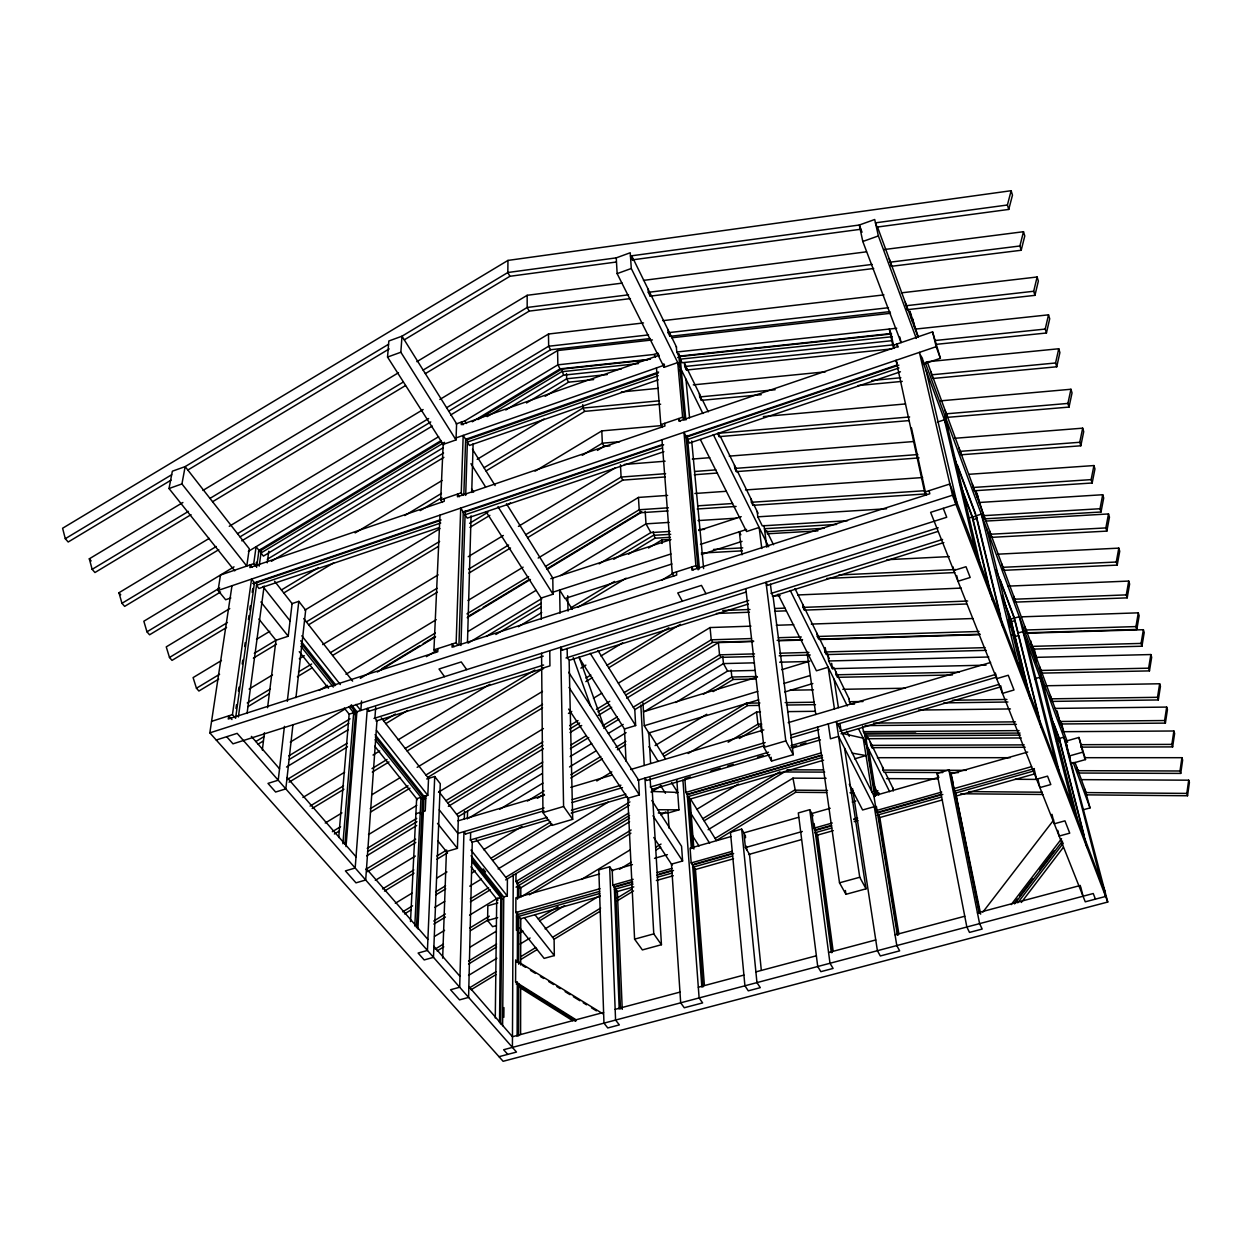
<?xml version="1.0" encoding="UTF-8"?>
<svg xmlns="http://www.w3.org/2000/svg" width="1252" height="1252" viewBox="0 0 1252 1252"><rect width="100%" height="100%" fill="white"/><g stroke="black" fill="none" stroke-linecap="round" stroke-linejoin="round"><path stroke-width="1.5" d="M517.123 1036.233L517.295 981.756M517.342 962.569L517.483 912.489M517.53 899.171L517.577 881.877M518.578 1035.952L518.704 983.462L516.262 984.119M518.735 964.275L518.844 916.323L520.769 918.733L520.691 965.026M518.891 898.013L518.923 885.383L520.801 887.809L520.801 896.823M520.597 1034.481L520.66 986.247M575.873 1020.662L517.279 984.009L515.589 981.959L515.668 960.237L603.026 1013.87M517.483 914.602L515.84 912.52L515.887 897.809L599.52 873.99M517.577 883.646L515.949 881.549L515.981 873.943M516.45 930.408L516.497 914.883L599.692 891.377M512.412 1047.392L513.257 874.475M471.049 855.742L503.648 896.87L507.279 895.994L507.404 879.405L476.229 839.482M502.6 1025.732L503.758 897.011M503.836 1017.328L503.93 1007.578M499.532 1022.665L500.816 897.841L496.715 899.014L495.276 1017.97M1011.146 190.711L1007.406 204.999L875.461 222.84L877.026 227.081L1008.752 209.428L1012.477 195.14L1011.146 190.711L507.952 260.416L507.827 272.513L509.924 276.285L616.266 262.028M500.706 1023.995L501.942 897.152L471.722 859.075M496.371 925.604L492.615 926.668L487.591 920.502L487.826 905.806L497.827 902.958M470.658 832.736L470.486 839.936L472.254 842.189L468.592 997.406L459.531 999.878L450.563 989.753L459.687 987.233L463.96 831.625L465.744 833.91M467.372 818.933L467.575 811.233M464.304 818.996L464.523 811.28M467.481 642.386L471.065 515.824M471.722 492.474L473.115 443.803M442.66 958.124L446.416 851.579L457.418 848.355L458.388 816.617L438.763 791.483M458.952 644.67L463.271 512.005L460.72 508.077L456.151 642.73L457.966 645.328M463.835 494.822L465.634 439.327L463.193 435.399L461.252 492.818L462.927 495.432M460.955 645.5L465.196 510.972M465.697 495.401L467.481 438.576M442.394 502.428L440.688 499.83L443.177 444.397L455.994 439.922L456.604 423.786L402.002 336.178L388.824 340.998L387.541 357.07L443.584 445.023M437.903 648.599L437.762 651.76L228.255 719.024L228.709 715.847L231.949 719.556M444.35 498.578L444.241 501.285L249.852 567.594L250.244 564.871L252.215 567.375M434.726 776.522L427.433 950.44L418.105 953.054L424.193 959.94L433.474 957.342L440.281 783.705L434.726 776.522L426.697 778.963M425.93 795.881L425.242 810.92L423.379 811.484M435.79 652.448L433.943 649.866L440 515.12M417.918 928.953L424.068 796.46L427.793 795.333L428.56 778.4L381.25 717.803M414.803 926.042L420.969 797.383L416.634 798.698L410.5 921.566M416.493 927.716L422.675 796.71L375.287 736.99M455.994 439.922L400.843 352.235L402.002 336.178L507.827 272.513L616.25 257.865L630.241 252.748L631.29 268.491L679.805 366.758M375.71 707.114L374.911 718.132L376.977 720.761L365.694 879.999L355.991 882.848L345.411 870.891L355.177 868.012L367.305 708.429L369.387 711.089M361.562 700.963L360.811 710.479L355.991 704.391M344.926 844.004L355.662 712.247L350.31 705.518M342.892 843.77L353.909 710.04L355.975 712.153L355.443 714.955L348.885 706.707M346.006 846.587L356.914 711.715L938.217 527.781M338.729 837.494L349.151 714.172L344.284 708.069M292.937 724.783L285.816 788.885L275.628 792.031L267.991 783.392L278.226 780.215L284.423 726.363M295.957 697.599L305.676 610.193L298.821 601.351L291.826 603.683M287.303 701.355L298.821 601.351M267.584 707.709L275.972 640.273L288.226 636.235L292.092 603.605L274.611 581.21M262.325 750.105L264.469 732.764M247.051 713.468L264.125 585.999M267.224 562.821L268.773 551.24M238.381 716.973L257.051 581.507M259.18 566.139L261.574 548.736M236.002 708.491L236.55 704.626M238.443 691.073L238.975 687.192M242.215 663.967L242.763 660.101M244.656 646.548L245.189 642.667M248.428 619.443L248.976 615.577M249.79 609.771L250.322 605.89M252.215 592.352L252.763 588.471M255.924 565.794L256.425 562.242M256.597 567.344L258.961 550.364L256.112 546.701L253.718 563.682L255.643 566.123M232.449 714.642L251.558 579.081L254.453 582.743L235.595 718.272L232.449 714.642L211.572 721.355M1186.818 793.408L1085.766 792.579L1086.611 794.863L1187.538 795.756L1186.818 793.408L1188.696 780.184L1081.478 779.636M1187.538 795.756L1189.4 782.531L1188.696 780.184M1076.814 767.335L1078.551 773.032L1180.73 773.407L1179.994 770.997L1181.919 757.695L1084.31 757.695M1180.73 773.407L1182.639 760.105L1181.919 757.695M1080.726 747.131L1172.639 746.896L1174.626 733.5L1173.875 730.996L1062.776 731.7M1070.46 763.814L1085.515 759.573L1078.927 737.459L1065.374 741.309L1107.754 902.035L503.116 1061.289L209.835 732.858L231.98 585.733M1172.639 746.896L1171.872 744.392L1173.875 730.996M1058.644 718.1L1060.444 723.985L1165.393 723.108L1164.61 720.542L1166.676 707.083L1055.358 708.413M1165.393 723.108L1167.443 709.649L1166.676 707.083M230.838 597.986L225.642 599.739L218.067 590.459L220.493 575.028L253.718 563.682M1050.287 695.455L1052.103 701.402L1158.319 699.946L1157.521 697.301L1159.649 683.764L1046.218 685.752M1158.319 699.946L1160.447 686.409L1159.649 683.764M1039.817 667.066L1041.664 673.122L1149.461 670.9L1148.632 668.177L1150.854 654.546L1035.514 657.363M1149.461 670.9L1151.668 657.284L1150.854 654.546M1030.928 642.98L1032.806 649.115L1141.949 646.22L1141.088 643.418L1143.373 629.709L1026.39 633.262M1141.949 646.22L1144.218 632.526L1143.373 629.709M1024.903 626.61L1026.781 632.792L1136.832 629.443L1139.148 615.718L1138.287 612.838L1021.507 616.845M1136.832 629.443L1135.955 626.579L1138.287 612.838M1013.541 595.827L1015.45 602.118L1127.191 597.861L1126.284 594.888L1128.725 581.069L1008.001 586.139M1127.191 597.861L1129.617 584.042L1128.725 581.069M1001.772 563.916L1003.728 570.317L1117.207 565.106L1119.726 551.224L1118.803 548.126L998 554.167M1117.207 565.106L1116.268 562.023L1118.803 548.126M234.734 570.865L169.02 488.53L172.353 471.206L185.155 466.605L249.273 548.736L246.769 566.06L181.931 483.929L185.155 466.605L388.558 344.269M989.565 530.832L991.553 537.358L1106.846 531.114L1109.46 517.154L1108.505 513.946L985.621 521.098M1106.846 531.114L1105.86 527.921L1108.505 513.946M975.981 490.706L984.714 518.844L1101.009 512.005L1103.701 497.999L1102.715 494.728L979.94 502.443M1101.009 512.005L1100.023 508.735L1102.715 494.728M972.319 484.07L974.353 490.753L1092.167 482.99L1091.134 479.626L1093.935 465.556L969.345 474.273M1092.167 482.99L1094.952 468.937L1093.935 465.556M959.001 447.966L961.067 454.773L1080.82 445.79L1083.716 431.674L1082.667 428.168L954.493 438.31M1080.82 445.79L1079.756 442.285L1082.667 428.168M945.15 410.437L947.263 417.37L1069.02 407.088L1067.909 403.426L1070.945 389.262L940.518 400.843M1069.02 407.088L1072.041 392.925L1070.945 389.262M930.752 371.421L932.912 378.48L1056.735 366.789L1059.896 352.579L1058.754 348.76L926.558 361.828M1056.735 366.789L1055.577 362.986L1058.754 348.76M936.339 344.331L1046.437 333.001L1045.232 329.073L1048.519 314.831L916.323 328.994M1046.437 333.001L1049.708 318.759L1048.519 314.831M905.274 302.358L907.512 309.651L1034.95 295.347L1033.698 291.262L1037.126 276.989L901.393 292.843M1034.95 295.347L1038.362 281.074L1037.126 276.989M889.233 258.835L891.502 266.3L1021.194 250.259L1019.895 245.987L1023.494 231.714L883.896 249.586M1021.194 250.259L1024.778 235.971L1023.494 231.714M1021.319 902.473L1063.277 847.432M1011.178 904.617L1061.571 838.668M1015.043 902.16L1017.407 899.061M1019.785 895.962L1032.822 878.873M1039.927 869.561L1054.168 850.937M1014.574 903.897L1062.525 841.094M1017.782 902.802L1063.324 843.097M982.836 912.145L1053.746 819.95M435.258 949.016L443.458 944.039M469.672 928.108L489.344 916.151M521.051 896.886L631.133 829.982M437.12 950.925L443.803 946.856M470.517 930.627L488.89 919.453M529.314 894.883L630.914 833.143M660.899 814.911L665.892 811.875M469.688 947.404L496.387 931.175M581.491 879.452L629.881 850.03M696.628 809.449L738.351 784.096M468.608 961.067L496.606 944.039M538.141 918.796L558.063 906.667M619.505 869.311L631.133 862.252M656.048 847.103L661.025 844.067M702.779 818.683L779.918 771.78M468.608 963.993L496.575 946.997M519.596 932.99L522.898 931.003M539.69 920.783L564.574 905.65M655.782 850.202L660.743 847.166M704.109 820.811L784.409 771.968L824.692 772.124M468.561 975.418L496.841 958.218M520.143 944.055L530.112 937.983M545.09 928.89L599.99 895.493M708.131 829.732L792.97 778.134L826.117 778.306M469.469 987.875L496.027 971.708M520.91 956.575L535.856 947.482M552.586 937.31L600.647 908.076M617.22 897.997L632.119 888.92M715.095 838.449L794.488 790.153L827.509 790.435M471.096 989.737L495.948 974.619M520.816 959.486L537.39 949.407M519.752 927.857L544.135 958.39L554.323 955.589L554.104 939.235L600.444 911.049M616.986 900.986L633.528 890.923M826.711 792.563L795.662 792.297L716.394 840.515L690.134 798.385M302.921 797.477L344.644 772.218M373.018 755.034L379.7 750.997M398.058 739.885L489.845 684.296M661.76 580.224L673.451 573.15M310.073 806.085L343.533 785.818M371.985 768.587L387.04 759.463M405.194 748.477L534.823 669.976M312.155 808.479L343.909 789.261M372.298 772.061L389.012 761.936M407.135 750.965L543.196 668.552M325.238 823.018L341.952 812.892M372.032 794.676L400.437 777.461M417.151 767.351L542.46 691.417M580.897 668.145L585.905 665.109M600.944 655.985L622.667 642.839M332.359 831.672L340.591 826.696M370.201 808.745L408.042 785.818M425.899 775.004L542.539 704.313M585.873 678.068L590.866 675.031M607.095 665.203L668.881 627.768M334.378 834.004L339.308 831.015M370.514 812.094L409.952 788.197M427.777 777.398L542.585 707.834M585.842 681.62L592.493 677.582M608.707 667.77L680.384 624.325M368.495 834.614L416.822 805.333M438.482 792.203L543.446 728.57M568.439 713.405L571.773 711.386M593.432 698.256L601.774 693.217M618.441 683.107L710.072 627.549L750.95 626.157M367.227 848.371L416.713 818.385M445.931 800.654L542.898 741.857M569.66 725.644L578.017 720.573M596.406 709.414L609.787 701.308M624.169 692.591L711.23 639.803L751.482 638.551M367.525 851.626L416.916 821.672M447.747 802.986L542.898 745.284M569.613 729.087L579.629 723.014M598.002 711.887L609.693 704.798M625.718 695.063L712.638 642.37L753.688 641.118M366.68 855.867L416.681 825.553M448.341 806.335L543.352 748.727M570.02 732.561L581.695 725.487M598.362 715.377L611.696 707.286M626.689 698.193L718.366 642.605L753.454 641.54M365.647 869.483L415.633 839.184M456.604 814.332L542.773 762.061M570.943 744.971L585.858 735.926M602.431 725.878L617.346 716.833M633.262 707.177L719.556 654.843L754.533 653.888M367.572 871.689L415.805 842.439M458.388 816.617L541.96 765.927M570.364 748.696L588.753 737.538M603.808 728.414L618.848 719.29M579.426 658.255L624.466 728.961L635.64 725.565L634.795 709.618L720.949 657.363L753.954 656.486M469.03 817.932L541.975 773.689M570.145 756.584L591.695 743.516M608.284 733.453L623.199 724.407M644.53 711.48L723.468 663.591L754.471 662.824M375.318 880.344L415.351 856.055M499.689 809.324L542.93 783.095M569.55 766.944L596.155 750.793M612.791 740.715L626.094 732.639M675.767 702.497L727.6 671.056L754.643 670.43M382.58 888.936L413.817 869.983M436.838 856.024L446.698 850.045M527.405 801.061L544.088 790.935M570.787 774.738L600.835 756.505M615.843 747.397L625.859 741.325M703.452 694.234L731.825 677.019L756.834 676.487M384.458 891.095L414.005 873.16M436.979 859.216L446.823 853.238M537.39 798.291L544.057 794.237M570.724 778.055L602.384 758.853M617.377 749.745L625.703 744.69M713.186 691.605L733.187 679.46L756.255 678.991M395.335 903.271L411.986 893.161M436.964 877.996L446.964 871.94M483.585 849.701L521.896 826.461M596.813 780.966L611.805 771.874M655.093 745.597L706.707 714.266M402.69 911.832L412.597 905.822M435.696 891.8L445.587 885.79M490.894 858.277L550.645 822.001M662.511 754.08L746.333 703.186L759.917 702.998M404.506 913.913L411.094 909.907M435.806 894.914L445.696 888.904M472.051 872.894L475.337 870.907M492.584 860.437L552.242 824.207M663.951 756.38L747.647 705.565L759.275 705.408M434.726 907.434L444.726 901.362M469.735 886.166L481.41 879.076M498.093 868.951L608.143 802.125M688.193 753.516L756.552 711.981L760.465 711.934M433.755 921.034L445.383 913.976M470.314 898.842L488.577 887.746M505.761 877.308L629.913 801.89M728.132 742.233L757.929 724.141L761.764 724.094M433.849 924.086L445.462 917.043M470.345 901.925L490.252 889.828M629.333 805.333L505.651 879.906M651.056 792.14L661.072 786.053M739.369 738.492L759.213 726.457L757.929 724.141L756.552 711.981M515.949 881.549L628.77 813.017M516.857 883.912L629.553 815.443M434.554 936.433L444.57 930.346M469.61 915.134L497.999 897.887M516.012 887.152L629.506 818.198M519.909 888.357L629.584 821.719M229.773 608.566L166.25 646.877L169.489 657.488L172.009 660.383L226.565 627.455M355.145 532.929L442.066 480.502M477.184 459.327L544.041 418.997M169.489 657.488L227.441 622.526M281.45 589.942L318.118 567.829M404.787 515.542L441.455 493.413M484.008 467.747L582.9 408.089L659.413 400.781M283.781 592.947L333.705 562.821M420.234 510.628L441.862 497.576M485.995 470.94L584.731 411.376L660.649 404.208M221.447 660.493L193.09 677.598L196.454 688.24L198.896 691.026L218.709 679.069M256.488 639.334L269.822 631.29M304.862 610.131L439.984 528.579M535.073 471.175L601.805 430.891L662.152 425.539M196.454 688.24L219.601 674.265M254.312 653.309L275.816 640.335M306.364 621.884L439.624 541.427M469.61 523.336L487.92 512.271M582.258 455.321L602.337 443.192L619.646 441.706M253.358 658.129L276.473 644.185M308.618 624.764L438.325 546.451M469.923 527.374L489.876 515.339M507.17 504.9L510.503 502.881M597.423 450.407L604.106 446.369L609.865 445.884M249.101 689.069L272.513 674.922M299.291 658.755L304.299 655.719M322.703 644.608L438.122 574.887M468.232 556.702L503.351 535.48M518.406 526.388L615.436 467.778M247.239 702.935L270.369 688.96M298.445 671.995L311.654 664.014M330.418 652.683L437.011 588.283M468.655 569.159L508.641 545.011M525.73 534.682L621.102 477.059L665.595 473.679M247.912 706.629L269.352 693.686M297.381 676.753L312.217 667.785M332.594 655.469L437.355 592.165M468.952 573.087L510.519 547.969M527.593 537.656L622.792 480.126L665.297 476.934M319.213 690.415L327.57 685.36M345.959 674.249L436.212 619.693M467.966 600.49L523.117 567.156M538.157 558.063L638.442 497.435L667.645 495.401M255.846 741.528L264.094 736.552M360.294 678.381L435.289 633.043M466.949 613.887L528.626 576.609M545.512 566.405L639.209 509.752L668.412 507.796M381.484 668.85L419.843 645.641M423.192 643.638L434.867 636.564M468.232 616.391L479.907 609.333M483.241 607.314L528.281 580.083M546.639 568.987L641.728 511.489M258.1 744.142L263.045 741.153M377.353 672.027L435.586 636.814M467.215 617.705L530.441 579.473M547.296 569.269L640.836 512.71L668.067 510.91M426.431 656.643L436.385 650.617M467.935 631.54L536.012 590.365M560.505 575.56L646.001 523.852L669.131 522.397M290.276 742.123L345.38 708.804M468.045 643.168L541.349 598.816M599.129 563.87L650.852 532.585L670.039 531.427M288.774 755.895L350.075 718.82M486.23 636.454L540.974 603.339M613.777 559.284L653.372 535.34L670.712 534.307M289.306 759.448L348.854 723.421M495.855 634.482L540.989 607.173M628.614 554.167L654.968 538.219L670.368 537.311M286.52 767.038L348.244 729.681M518.391 626.736L541.74 612.604M648.505 548.016L661.838 539.941L669.648 539.487M286.911 779.683L347.07 743.281M383.785 721.058L395.397 714.031M571.209 607.627L614.482 581.444M289.071 782.171L347.461 746.834M385.788 723.625L407.526 710.479M577.908 607.361L626.094 578.205M507.952 260.416L62.6 528.25L65.292 538.704L68.187 542.006L171.054 480.126M65.292 538.704L171.68 474.727M187.831 470.032L389.2 348.901M404.271 339.84L509.924 276.285M191.04 514.666L94.949 572.524L92.147 569.331L89.315 558.815L182.902 502.49M202.949 490.424L398.48 372.736M416.869 361.671L527.155 295.3L622.166 283.124M92.147 569.331L188.426 511.379M209.976 498.406L403.269 382.048M423.129 370.091L527.186 307.46L628.567 294.815M212.574 501.723L405.507 385.569M425.336 373.628L529.205 311.106L630.445 298.586M218.771 549.675L124.652 606.375L121.96 603.308L118.956 592.744L209.209 538.391M229.257 526.309L423.129 409.529M439.843 399.466L548.486 334.018L643.497 322.938M121.96 603.308L216.252 546.498M237.52 533.681L428.653 418.528M446.588 407.729L548.658 346.241L648.552 334.91M240.008 536.873L430.766 421.94M448.717 411.125L550.598 349.746L650.367 338.541M241.777 540.848L432.253 426.056M450.642 414.991L557.578 350.544L652.417 339.934M248.35 551.381L438.654 436.682M456.135 423.943L464.883 420.875L557.86 364.833L654.139 354.441L657.55 353.252M258.945 550.379L441.111 440.579M472.27 421.799L560.082 368.855L650.461 359.214M258.335 551.976L441.346 441.659M477.935 419.592L561.616 369.152L647.127 360.028M234.014 566.859L143.839 621.227L146.969 631.822L149.567 634.795L220.555 591.993M444.538 442.332L260.979 552.977L263.405 556.107L443.318 447.653M487.216 416.603L561.678 371.719L638.504 363.581M505.761 409.999L563.572 375.146L621.133 369.105M146.969 631.822L219.726 587.955M267.286 559.284L443.568 453.005M526.513 402.988L566.671 378.777L607.283 374.551M271.418 561.319L443.897 457.34M545.168 396.274L568.549 382.173L593.667 379.591M387.541 357.07L400.843 352.235M684.046 420.015L682.622 417.213L677.739 362.564L664.155 367.305L617.142 273.625L631.29 268.491M169.02 488.53L181.931 483.929M899.828 337.054L901.064 342.61L862.8 241.48L878.372 235.939L874.71 219.507L859.31 225.016L630.46 255.956L632.385 259.868L860.907 229.241M677.598 357.556L680.086 356.679L678.615 353.549L684.578 419.53M455.478 438.106L664.609 365.083M465.76 439.28L658.646 372.063M465.744 440.172L658.114 373.143M658.239 375.678L467.372 442.113L469.453 445.446L658.192 379.857M678.756 370.608L681.276 369.731L702.904 413.536M440.688 499.83L461.252 492.818M662.261 427.433L660.821 424.663L682.622 417.213M893.959 348.416L892.817 345.427L932.583 331.858L940.377 358.291L923.694 363.941L922.395 358.354M218.067 590.459L936.183 346.679L932.583 331.858M252.794 583.307L440.735 519.627M463.256 512.005L662.543 444.491M685.877 436.572L896.369 365.255M253.42 583.776L440.86 520.284M463.318 512.678L663.67 444.804M685.313 437.48L898.858 365.146M440.735 523.023L256.519 585.357L258.992 588.471L439.264 527.577M662.026 448.153L465.087 514.791L467.246 518.125L663.889 451.69M898.983 367.978L687.63 439.483L689.445 443.067L900.454 371.781M937.466 422.08L944.415 419.78L975.652 551.663M550.817 578.721L670.962 539.549M698.679 530.519L741.2 516.653M552.727 592.259L670.931 553.963M700.447 544.385L746.599 529.439M506.45 503.727L552.789 578.064L553.024 594.215L541.083 598.08L541.271 619.27M671.933 563.979L564.934 598.519L559.644 590.021L560.067 613.183M701.449 554.464L742.029 541.365M433.943 649.866L456.151 642.73M673.779 576.03L672.246 573.244L695.909 565.638L683.968 432.3L686.112 436.494L698.162 569.848M925.807 495.119L924.618 492.114L949.877 483.992L979.768 562.477L944.869 415.648M209.835 732.858L952.475 495.229L919.406 352.375L948.421 430.578M216.236 740.026L237.16 733.359L516.497 1052.056L499 1056.688M349.151 714.172L353.674 712.748M968.688 518.125L972.162 517.029L990.614 594.074M992.523 600.506L972.538 517.06L976.341 515.855L976.983 518.5L973.18 519.705L960.847 486.903M368.401 711.402L543.258 656.142M561.851 650.273L746.02 592.086M766.474 585.623L937.607 531.537M373.972 718.429L543.634 665.031M565.998 657.989L748.712 600.475M771.075 593.432L942.599 539.44M541.693 668.458L549.941 665.876L549.753 650.696M376.038 721.058L543.587 668.396M569.644 660.195L748.367 604.012M772.562 596.406L943.836 542.57M643.481 711.793L757.491 677.082M781.78 669.679L809.825 661.134M642.965 702.841L644.279 725.737L757.82 691.37M783.877 683.482L809.934 675.595M422.675 796.71L425.774 795.787M1001.976 595.482L1010.818 619.036L1014.417 617.94L1000.207 579.848M1018.314 633.622L1015.075 620.585L1011.459 621.665L1001.944 596.312M648.254 733.14L758.602 699.868M784.785 691.98L812.83 683.514M415.883 813.737L420.249 812.423L421.846 814.41M1012.054 634.842L1014.245 634.185L1015.137 636.564L1018.784 635.484L1039.457 718.664M1017.892 633.089L1022.994 631.556L1044.622 689.868M458.013 820.858L544.542 795.13M570.771 787.336L612.009 775.066M630.758 769.495L763.83 729.916M788.197 722.67L990.614 662.465M457.637 833.503L544.104 807.931M572.211 799.621L620.914 785.207M637.784 780.231L765.175 742.546M791.405 734.799L995.622 674.405M465.337 834.02L543.916 810.827M571.976 802.532L622.494 787.618M646.814 780.434L764.69 745.613M790.873 737.882L818.933 729.587M837.651 724.063L996.686 677.097M542.945 812.579L563.588 806.491L572.68 819.34L552.195 825.35L542.945 812.579L541.568 653.294M763.923 747.366L785.802 740.902L793.283 754.69L771.561 761.044L763.923 747.366L745.832 588.659M470.11 840.045L547.061 817.399M571.444 810.232L625.875 794.206M650.273 787.023L768.493 752.233M791.014 745.597L819.152 737.318M839.795 731.246L999.299 684.296M690.431 776.976L684.844 778.634L685.877 792.438L687.27 794.66L822.235 755.253M710.948 770.95L720.26 768.212M727.725 766.021L733.312 764.377M757.554 757.241L763.141 755.598M791.107 747.366L796.71 745.722M800.435 744.627L806.022 742.984M471.879 842.299L548.72 819.716M571.209 813.111L627.424 796.585M651.791 789.417L769.855 754.706M792.344 748.101L820.451 739.838M841.062 733.782L1000.364 686.957M568.69 672.293L638.567 779.996L639.365 794.91L627.815 798.307L634.592 939.157L642.386 949.924L661.447 944.712L652.167 789.308L650.633 786.913L650.101 777.915M1034.606 678.819L1039.942 677.254L1072.87 806.977M675.908 792.97L677.708 792.438L671.526 782.641M685.877 792.438L821.03 752.937M687.129 794.363L820.31 755.472M687.317 796.835L822.533 757.397M689.727 799.183L823.613 760.199M676.831 780.152L678.944 809.856L668.083 813.002L658.302 813.017M854.6 758.868L866.008 755.566L852.299 753.141M1055.827 738.946L1059.208 737.991L1084.373 836.43M609.661 866.775L598.816 869.874L603.965 1023.134L607.783 1027.955L619.349 1024.887L615.577 1020.067L609.661 866.775L612.713 871.095M741.669 829.106L730.448 832.314L744.924 985.793L748.289 990.833L760.293 987.656L756.959 982.601L741.669 829.106L744.392 833.597M809.747 809.684L798.307 812.939L817.728 966.513L820.858 971.662L833.096 968.438L829.998 963.257L809.747 809.684L813.111 815.803M948.891 769.98L979.596 923.632L982.178 929.047L969.486 932.411L966.857 927.012L937.044 773.36L948.891 769.98L951.755 776.365L953.288 784.002M1056.485 741.56L1059.865 740.589L1049.833 713.703M632.448 864.616L612.212 870.375L612.791 885.101L614.325 887.245L632.808 882.018M654.514 858.324L667.394 854.662M730.886 836.586L690.087 848.199L691.198 862.925L692.622 865.116L733.641 853.535M798.635 817.29L743.938 832.862L745.409 847.588L749.478 854.271L761.326 970.378M830.201 808.291L811.859 813.518L813.8 828.245L815.068 830.53L831.672 825.835M852.205 802.031L855.867 800.983M938.875 777.335L873.88 795.849L876.275 810.576L941.739 792.062M1027.704 752.045L950.691 773.971L954.713 791.076M651.838 800.451L681.558 846.258L682.606 861L671.479 864.146L680.681 1002.821L684.265 1007.75L702.638 1002.899L699.117 997.938L682.919 780.137M487.591 920.502L497.654 917.653M515.84 912.52L600.021 888.701M612.791 885.101L633.168 879.327M657.237 872.519L672.058 868.34M691.198 862.925L732.263 851.297M745.409 847.588L802.329 831.484M813.8 828.245L832.283 823.018M953.633 788.697L1031.57 766.647M1069.177 756.005L1082.823 752.155L1085.515 759.573M614.325 886.713L631.071 881.971M658.975 874.084L670.149 870.938M694.156 864.146L732.248 853.379M814.473 830.154L829.45 825.913M853.801 819.043L857.542 817.979M876.619 812.595L941.003 794.394M656.862 875.226L673.498 870.516M853.817 819.575L857.51 818.542M942.834 794.441L877.464 812.908L838.574 736.395L830.452 738.79L828.276 723.891M954.431 791.217L1034.402 768.572M516.497 916.98L599.724 893.49M614.419 889.343L633.058 884.084M657.284 877.261L672.183 873.051M692.544 867.307L732.498 856.024M814.817 832.799L831.704 828.026M854.208 821.672L857.949 820.623M877.042 815.224L941.504 797.039M954.853 793.267L1033.87 770.966M520.848 918.702L599.896 896.432M616.845 891.659L633.778 886.886M656.361 880.516L673.31 875.743M694.015 869.905L733.531 858.762M748.586 854.521L801.296 839.669M816.351 835.428L833.3 830.655M878.466 817.916L942.459 799.887M955.636 796.178L1034.684 773.892M1083.34 809.747L1090.023 807.916L1084.889 789.245M634.592 939.157L653.779 933.882L661.447 944.712M839.513 882.817L859.748 877.261L866.024 888.826L845.929 894.319L839.513 882.817L817.556 727.068M603.605 1012.445L512.459 1036.719L468.843 986.56M615.155 1009.362L679.977 992.1M698.319 987.218L743.907 975.073M755.895 971.881L816.382 955.777M828.589 952.522L875.743 939.955M895.055 934.821L964.76 916.245M977.452 912.88L1080.382 885.461M643.481 280.385L866.447 251.824M648.098 289.134L648.333 292.342L872.159 264.422M889.984 262.2L1019.895 245.987M648.333 292.342L650.195 296.145L873.693 268.491M662.887 320.668L883.943 294.877M667.879 329.464L668.161 332.688L888.482 307.726M906.057 305.723L1033.698 291.262M668.161 332.688L669.945 336.334L889.953 311.623M671.776 337.774L890.501 313.297M676.315 346.663L676.8 352L896.714 328.259M891.142 333.517L678.85 356.178L676.8 352M891.581 333.955L680.071 356.523L685.861 420.03M892.191 336.71L680.305 359.152L682.058 362.72L891.69 340.716M685.611 365.615L684.468 363.268L684.766 366.507L892.426 344.942M934.962 340.528L1045.232 329.073M684.766 366.507L686.503 370.029L891.925 348.901M621.368 391.97L658.302 388.323M693.295 384.865L825.475 371.813M699.383 393.691L699.712 396.931L775.144 389.732M871.861 380.514L900.861 377.744M931.551 374.817L1055.577 362.986M699.712 396.931L701.386 400.358L761.263 394.693M857.839 385.569L902.269 381.375M763.376 416.556L905.478 403.942M909.656 416.947L717.599 433.348L719.211 436.635L909.077 420.594M945.964 413.849L1067.909 403.426M624.325 464.445L665.109 461.221M692.309 459.061L709.79 457.684M729.212 456.135L913.71 441.533M694.61 471.488L715.894 469.876M734.454 465.181L734.83 468.436L917.826 454.554M959.814 451.377L1079.756 442.285M694.281 474.758L717.474 473.021M734.83 468.436L736.395 471.613L919.14 457.903M694.891 493.491L726.035 491.316M745.503 489.955L922.63 477.544M697.599 505.855L732.639 503.523M751.059 499.016L751.45 502.271L923.788 490.768M973.148 487.482L1091.134 479.626M697.223 509.001L736.113 506.434M751.45 502.271L752.953 505.323L926.683 493.883M698.037 520.582L736.567 518.156M757.163 511.458L757.82 516.826L886.572 508.75M698.851 529.69L704.61 529.346M847.494 520.722L762.265 525.856L757.82 516.826M836.602 524.432L764.44 528.72L765.911 531.693L824.332 528.266M983.556 515.668L1100.023 508.735M767.163 533.806L817.885 530.864M713.468 549.456L742.733 547.86M990.41 534.26L1105.86 527.921M701.339 553.071L742.264 550.849M886.932 559.707L949.282 556.592M838.887 574.965L955.573 569.519M1002.617 567.328L1116.268 562.023M826.602 578.455L954.791 572.571M772.406 596.03L780.199 595.702M797.712 594.966L961.27 588.096M722.764 610.522L749.948 609.474M775.176 608.488L784.879 608.112M802.642 604.168L803.095 607.408L967.686 601.038M1014.386 599.223L1126.284 594.888M716.441 613.48L749.4 612.228M774.612 611.273L786.24 610.835M803.095 607.408L804.441 610.131L966.544 603.98M776.256 625.28L793.768 624.685M811.296 624.075L972.835 618.519M778.321 637.722L801.311 637.002M816.914 633.262L817.384 636.501L979.064 631.462M1025.748 630.006L1135.955 626.579M777.148 640.398L802.548 639.631M980.159 634.216L818.683 639.13L817.384 636.501M778.807 640.774L802.188 640.069M819.747 639.537L979.612 634.686M779.808 653.215L808.948 652.417M824.505 648.755L824.99 651.979L985.121 647.644M1031.789 646.376L1141.088 643.418M779.182 655.813L810.247 654.999M986.2 650.351L826.273 654.577L824.99 651.979M779.667 662.198L808.729 661.479M827.588 653.654L828.699 660.978L988.798 657.003M828.699 660.978L832.47 668.662L986.06 665.156M835.71 671.573L836.195 674.797L959.095 672.199M1040.694 670.462L1148.632 668.177M952.396 674.953L837.447 677.316L836.195 674.797M789.996 690.228L813.471 689.821M842.799 689.304L905.384 688.209M785.145 702.638L814.254 702.215M848.919 698.491L849.419 701.715L863.035 701.527M952.475 700.244L1006.921 699.461M1051.164 698.835L1157.521 697.301M786.413 705.033L815.49 704.641M854.506 704.109L850.624 704.156L849.419 701.715M943.836 702.888L1007.923 702.012M787.805 711.621L815.146 711.293M918.655 710.04L1010.442 708.945M873.599 723.108L1015.45 721.856M1059.521 721.481L1164.61 720.542M865.038 725.581L1016.436 724.345M862.55 726.191L863.442 731.653L1019.097 730.62M915.728 733.046L865.132 733.359L875.414 796.288M1020.067 733.062L864.6 734.016L863.442 731.653M1020.427 735.112L865.57 735.973L866.916 738.711L1021.303 737.96M870.328 742.154L870.86 745.363L1024.23 744.877M1081.556 744.69L1171.872 744.392M870.86 745.363L872.002 747.679L1025.185 747.272M877.386 757.71L1010.129 757.695M787.038 769.792L823.519 769.902M882.472 766.897L883.004 770.09L966.278 770.34M1077.675 770.684L1179.994 770.997M942.756 772.547L884.115 772.327L883.004 770.09M950.581 772.578L958.406 772.609M886.541 778.619L937.232 778.885M1015.2 779.292L1036.64 779.401M657.848 809.731L678.944 809.856M874.131 790.826L878.028 790.857M968.751 791.608L1042.306 792.219M849.998 792.766L853.88 792.813M875.226 793.001L879.107 793.032M960.785 793.752L1042.869 794.472M651.447 791.405L677.708 792.438M842.346 733.406L863.191 738.179L871.908 791.937M522.287 965.323L525.574 967.358M530.519 970.394L535.465 973.43M540.41 976.466L543.697 978.485M548.642 981.521L553.587 984.557M556.874 986.576L560.176 988.611M565.121 991.647L570.051 994.683M573.353 996.702L579.942 1000.755M583.229 1002.774L586.531 1004.793M591.476 1007.829L596.406 1010.865M515.589 981.959L575.842 1019.644M575.623 1021.35L518.688 985.7L520.66 988.063L572.68 1020.662M226.675 736.692L232.982 743.829L946.731 517.264L943.257 508.328M507.749 1054.372L503.633 1049.724L1093.246 893.521L1095.437 899.139M89.315 558.815L91.161 560.943M118.956 592.744L120.74 594.794M251.37 736.395L279.54 768.806M287.084 777.492L356.022 856.791M366.476 868.81L427.887 939.438M433.912 946.371L459.985 976.357M515.668 960.237L517.342 962.287M258.82 619.004L275.769 640.022M437.809 840.921L447.559 853.003M299.244 651.666L328.462 688.256M374.739 746.223L417.401 799.652M471.018 866.807L497.827 900.391M260.901 601.962L288.226 636.235M437.496 823.362L457.418 848.355M301.169 643.591L334.722 685.877M300.871 646.298L333.282 687.066M375.099 739.682L422.55 799.371L425.649 798.447L375.084 734.642M471.675 861.173L501.927 899.233M483.162 868.872L485.573 871.924M300.699 640.774L335.724 684.969M351.421 704.782L357.462 712.404M262.967 586.562L290.057 620.867M301.826 635.781L340.341 684.562M376.492 730.354L427.793 795.333M439.249 809.841L457.872 833.425M471.034 850.092L507.279 895.994M524.478 917.794L554.323 955.589M303.751 618.535L352.626 681.135M535.152 914.962L554.104 939.235M444.538 676.675L439.014 669.022L461.252 661.932L466.699 669.632M454.053 646.674L452.175 643.997L452.05 647.174L676.706 575.044L676.456 571.898M568.643 709.101L629.005 800.106M653.794 837.494L672.121 865.116M569.018 687.426L639.365 794.91M652.996 815.756L682.606 861M459.296 496.747L457.559 494.07L457.465 496.778L664.922 426.009L664.702 423.332M562.508 650.07L560.677 647.237L563.588 806.491M646.501 780.512L644.952 778.102L653.779 933.882M471.519 488.875L473.616 492.161M486.183 511.896L541.709 599.051M660.195 785.035L665.454 793.283M691.699 834.489L699.007 845.961M470.955 463.709L485.494 486.84M497.967 506.669L553.024 594.215M590.208 653.325L635.64 725.565M648.912 746.662L658.161 761.372M690.322 812.517L709.634 843.206M472.458 449.218L495.119 485.557M566.107 599.458L572.258 609.317M597.893 650.43L634.795 709.618M648.99 732.389L665.328 758.618M644.279 725.737L648.802 732.983L650.617 763.391M463.005 424.804L461.331 422.127L461.252 424.631L658.051 355.615L657.863 353.142L659.288 355.991M464.883 420.875L466.495 423.489M682.356 601.179L677.755 592.947L701.464 585.388L705.971 593.683M529.205 311.106L527.186 307.46L527.155 295.3M550.598 349.746L548.658 346.241L548.486 334.018M568.549 382.173L566.671 378.777L566.546 373.519M584.731 411.376L582.9 408.089L582.79 404.568M604.106 446.369L602.337 443.192L601.805 430.891M622.792 480.126L621.102 477.059L620.444 464.758M640.836 512.71L639.209 509.752L638.442 497.435M654.968 538.219L653.137 531.818M712.638 642.37L711.23 639.803L710.072 627.549M720.949 657.363L719.556 654.843L718.366 642.605M733.187 679.46L731.825 677.019L731.121 670.039M746.333 703.186L747.647 705.565M795.662 792.297L792.97 778.134M560.082 368.855L557.86 364.833L557.578 350.544M563.572 375.146L561.616 369.152M650.852 532.585L646.001 523.852L645.187 511.27M727.6 671.056L723.468 663.591L722.764 656.455M693.217 569.879L691.667 567L691.933 570.145L929.798 493.773L929.109 490.659M695.909 565.638L697.411 568.439M849.326 784.315L862.597 809.981L874.287 806.679L896.792 945.573L899.656 950.847L880.328 955.965L877.402 950.706L852.565 788.619M680.18 421.423L678.725 418.544L678.96 421.22L897.512 346.663L896.933 344.018L898.107 347.086M767.523 585.279L766.005 582.274L785.802 740.902M874.272 796.632L836.336 721.512L859.748 877.261M740.855 534.776L739.337 531.787L741.966 554.808M654.139 354.441L655.532 357.211M700.353 439.468L746.552 531.537L759.15 527.468L761.779 548.501M778.008 594.231L816.429 670.79L828.167 667.238L834.442 708.914M846.681 731.121L849.294 736.301M874.491 786.522L878.763 795.036M713.296 434.569L768.665 546.717M790.262 590.475L847.291 705.971M858.528 728.727L866.306 744.47M867.276 746.427L889.609 791.671M632.823 257.99L676.549 347.148M686.847 368.135L700.572 396.101M702.278 399.591L708.288 411.83M720.291 436.306L735.738 467.778M737.444 471.268L752.029 500.988M753.735 504.493L758.023 513.226M766.615 530.723L773.486 544.73M794.973 588.534L829.34 658.599M833.644 667.363L849.106 698.898M868.012 737.428L883.489 768.963M885.211 772.468L892.942 788.244M937.044 773.36L938.499 776.537M897.183 363.299L896.041 360.31L924.618 492.114M1104.984 891.299L1100.696 880.046L1063.84 737.162L1059.098 738.523L1086.955 847.557M889.843 330.559L890.97 333.533M952.475 495.229L1107.754 902.035M862.033 232.23L859.31 225.016L862.8 241.48M959.548 482.443L972.538 517.06M957.279 464.774L975.652 514.024M1053.855 723.64L1059.208 737.991M953.148 454.648L976.983 518.5M996.122 569.801L1015.075 620.585M878.372 235.939L916.308 338.431M925.103 362.235L1067.142 746.067M1073.199 762.437L1090.023 807.916M877.417 226.815L918.076 337.038M927.356 362.188L1031.945 645.719M1032.618 647.534L1067.58 742.311M1074.983 762.374L1085.734 791.53M936.183 346.679L940.377 358.291M579.05 656.971L604.043 726.786M573.244 657.566L590.678 706.191M1007.406 204.999L1008.752 209.428M1078.927 737.459L1082.823 752.155M1077.675 769.698L1078.551 773.032M1061.336 722.498L1063.84 732.185M1060.773 722.404L1062.025 727.24M1066.297 743.782L1070.084 758.477M1102.856 885.696L1105.626 896.448L1085.265 901.816L930.627 512.35L955.933 504.29L953.32 493.053M1101.463 882.065L1102.245 885.039L1076.751 817.165M1057.064 710.901L1060.444 723.985M1051.242 698.021L1052.103 701.402M1040.803 669.726L1041.664 673.122M1034.121 648.599L1036.609 658.364M1040.85 675.047L1077.581 819.356L1055.749 762.03L1019.253 616.657L1014.183 618.191L1041.367 727.647M1033.385 648.082L1034.621 652.965M1030.709 640.821L1036.187 662.418M1026.17 640.132L1058.973 770.481M1056.657 764.377L1057.424 767.429L1021.788 672.856M1014.605 598.706L1015.45 602.118M1002.868 566.906L1003.728 570.317M1080.711 886.776L1083.043 896.229M990.708 533.947L991.553 537.358M1010.818 619.036L1030.521 698.96M1030.083 698.475L1010.567 619.286L1008.408 619.943L1010.223 627.393M983.884 515.417L984.714 518.844M986.842 529.064L1022.79 675.485L1017.156 660.665L981.318 514.134L975.981 515.824L1002.742 626.689M977.17 493.93L979.58 503.758M1018.173 663.325L1018.925 666.424L978.626 559.487M975.605 490.768L977.202 497.326M1057.768 830.373L1059.161 836.054L1069.74 833.159L1064.951 820.842L1054.278 823.785L1051.977 814.301M973.524 487.341L974.353 490.753M977.436 520.378L1000.583 616.203M960.237 451.346L961.067 454.773M1038.08 779.98L1039.911 787.586L1050.804 784.534L1047.533 776.13L1036.578 779.213L1034.324 769.792M946.449 413.958L947.263 417.37M1000.724 685.767L1002.508 693.373L1013.995 689.993L1008.251 675.251L996.67 678.678L995.34 672.966M918.326 337.117L909.86 311.138L912.113 320.872M926.057 370.295L956.731 502.021M912.692 318.822L914.946 328.572M921.409 356.382L922.27 360.091M906.73 306.286L907.512 309.651M890.735 262.936L891.502 266.3M956.7 575.544L957.983 581.257L970.19 577.485L965.996 566.718L953.727 570.521L952.882 566.718M891.361 335.348L894.131 348.087M911.456 427.84L925.979 494.697M889.264 329.057L892.817 345.427M980.676 914.163L955.605 793.064L979.784 913.381M953.977 787.398L979.252 913.381M892.723 787.805L893.271 790.982M871.47 744.47L872.002 747.679M866.337 735.174L866.916 738.711M868.622 749.165L876.15 795.177M898.873 933.929L879.812 817.54L878.45 814.833L898.091 935.119M864.177 731.403L874.741 796.272M876.416 806.476L897.387 935.15M831.657 663.325L832.47 668.662M834.082 679.21L838.402 707.583M844.599 748.273L866.024 888.826M839.967 723.687L841.062 730.871M825.224 647.613L825.788 651.337M845.382 890.469L845.929 894.319M803.972 606.891L804.441 610.131M807.258 653.935L815.788 714.469M833.159 951.238L817.603 835.068L816.132 832.423L832.157 952.537M814.144 823.519L831.328 952.662M764.033 525.464L766.803 547.202M793.283 754.69L773.063 596.249L771.561 593.276L770.403 584.183M752.562 502.068L752.953 505.323M771.107 757.178L771.561 761.044M736.019 468.358L736.395 471.613M760.762 725.252L761.56 732.326M718.867 433.395L719.211 436.635M701.057 397.103L701.386 400.358M745.284 835.1L745.55 837.713M746.395 846.149L746.771 849.826M686.19 366.789L686.503 370.029M685.955 379.2L689.555 417.839M691.714 441.033L703.624 568.564M687.27 435.493L699.43 568.971M669.663 333.11L669.945 336.334M663.857 363.769L664.155 367.305M693.89 849.028L690.04 799.105L688.428 796.507L692.387 848.386M704.407 985.527L695.47 869.498L693.811 866.947L702.967 986.936M656.471 367.931L660.821 424.663M661.979 439.765L672.246 573.244M649.96 292.921L650.195 296.145M687.223 793.971L691.37 848.574M692.544 864.177L701.871 987.046M661.838 539.941L662.105 543.462M632.166 256.676L632.385 259.868M667.942 810.983L669.1 828.276M616.25 257.865L617.142 273.625M640.821 705.079L644.232 765.488M624.466 728.961L626.031 761.263M622.244 1009.362L617.361 891.502L615.593 889.014L620.476 1008.893M614.278 886.181L619.224 1009.049M567.688 595.749L568.032 611.101M572.68 819.34L569.128 660.367L567.328 657.566L567.14 648.411"/></g></svg>
